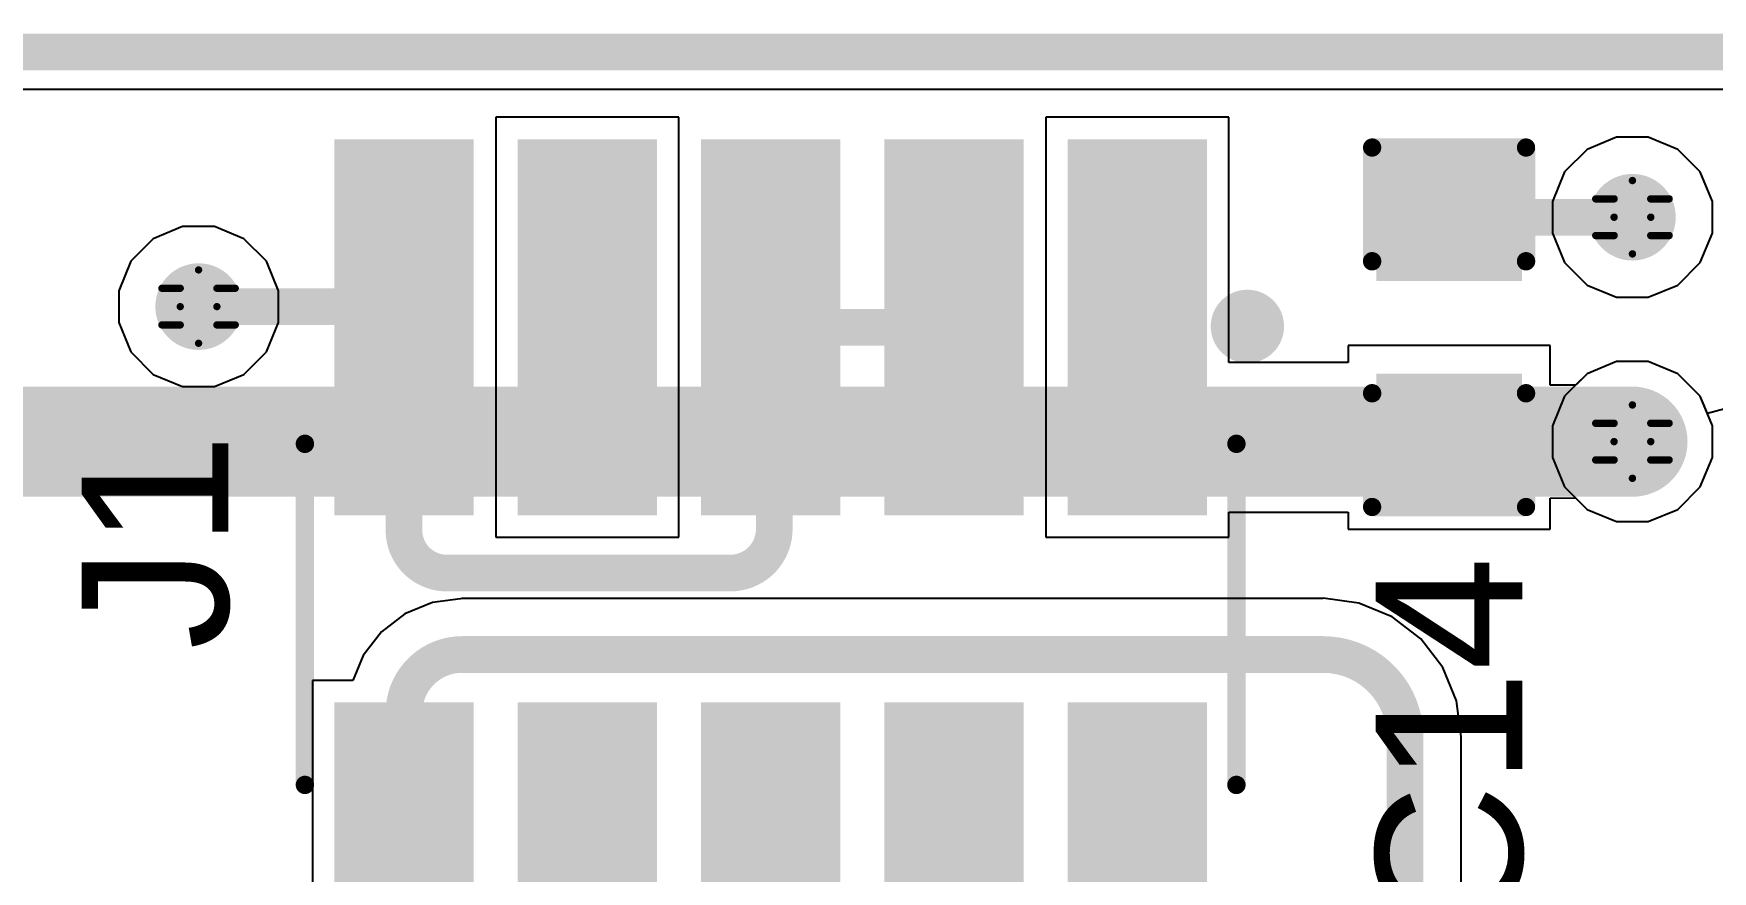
# Model space of a CAD drawing. Header units: inches. Extents: x 24 to 500, y 68 to 269.
# Drawn here: x 356.84 to 368.47, y 174.03 to 179.83 of the extents above; entities that cross this region are included whole.
import ezdxf

# ---------------------------------------------------------------- set-up
doc = ezdxf.new("R2010")
doc.units = ezdxf.units.IN
for name, color, linetype in [('Board Outline', 216, 'Continuous'), ('Bottom Layer', 5, 'Continuous'), ('Drill Drawing', 1, 'Continuous'), ('Layer 1', 16, 'Continuous'), ('Layer 2', 76, 'Continuous'), ('Top Layer', 1, 'Continuous'), ('Top Overlay', 2, 'Continuous'), ('Top Paste', 8, 'Continuous'), ('Top Solder', 216, 'Continuous'), ('Via Holes', 16, 'Continuous')]:
    doc.layers.add(name, color=color, linetype=linetype)
doc.styles.add('Arial', font='', dxfattribs={"height": 0.2})
doc.styles.get('Arial').set_extended_font_data('Arial')

# ---------------------------------------------------------------- blocks, each defined once
blk = doc.blocks.new('20021121_00010C4LF__188')
at = {"layer": 'Top Layer'}
for points in [[(-2.92, 3.15), (-2.16, 3.15), (-2.16, 0.75), (-2.92, 0.75)], [(-1.65, 3.15), (-0.89, 3.15), (-0.89, 0.75), (-1.65, 0.75)], [(-0.38, 3.15), (0.38, 3.15), (0.38, 0.75), (-0.38, 0.75)], [(0.89, 3.15), (1.65, 3.15), (1.65, 0.75), (0.89, 0.75)], [(2.16, 3.15), (2.92, 3.15), (2.92, 0.75), (2.16, 0.75)], [(-2.92, -0.75), (-2.16, -0.75), (-2.16, -3.15), (-2.92, -3.15)], [(-1.65, -0.75), (-0.89, -0.75), (-0.89, -3.15), (-1.65, -3.15)], [(-0.38, -0.75), (0.38, -0.75), (0.38, -3.15), (-0.38, -3.15)], [(0.89, -0.75), (1.65, -0.75), (1.65, -3.15), (0.89, -3.15)], [(2.16, -0.75), (2.92, -0.75), (2.92, -3.15), (2.16, -3.15)]]:
    blk.add_hatch(color=1, dxfattribs=at).paths.add_polyline_path(points)
at = {"layer": 'Top Paste'}
for points in [[(-2.92, 3.15), (-2.16, 3.15), (-2.16, 0.75), (-2.92, 0.75)], [(-1.65, 3.15), (-0.89, 3.15), (-0.89, 0.75), (-1.65, 0.75)], [(-0.38, 3.15), (0.38, 3.15), (0.38, 0.75), (-0.38, 0.75)], [(0.89, 3.15), (1.65, 3.15), (1.65, 0.75), (0.89, 0.75)], [(2.16, 3.15), (2.92, 3.15), (2.92, 0.75), (2.16, 0.75)], [(-2.92, -0.75), (-2.16, -0.75), (-2.16, -3.15), (-2.92, -3.15)], [(-1.65, -0.75), (-0.89, -0.75), (-0.89, -3.15), (-1.65, -3.15)], [(-0.38, -0.75), (0.38, -0.75), (0.38, -3.15), (-0.38, -3.15)], [(0.89, -0.75), (1.65, -0.75), (1.65, -3.15), (0.89, -3.15)], [(2.16, -0.75), (2.92, -0.75), (2.92, -3.15), (2.16, -3.15)]]:
    blk.add_hatch(color=8, dxfattribs=at).paths.add_polyline_path(points)
at = {"layer": 'Top Solder'}
for points in [[(-3.022, 3.252), (-2.058, 3.252), (-2.058, 0.648), (-3.022, 0.648)], [(-1.752, 3.252), (-0.788, 3.252), (-0.788, 0.648), (-1.752, 0.648)], [(-0.482, 3.252), (0.482, 3.252), (0.482, 0.648), (-0.482, 0.648)], [(0.788, 3.252), (1.752, 3.252), (1.752, 0.648), (0.788, 0.648)], [(2.058, 3.252), (3.022, 3.252), (3.022, 0.648), (2.058, 0.648)], [(-3.022, -0.648), (-2.058, -0.648), (-2.058, -3.252), (-3.022, -3.252)], [(-1.752, -0.648), (-0.788, -0.648), (-0.788, -3.252), (-1.752, -3.252)], [(-0.482, -0.648), (0.482, -0.648), (0.482, -3.252), (-0.482, -3.252)], [(0.788, -0.648), (1.752, -0.648), (1.752, -3.252), (0.788, -3.252)], [(2.058, -0.648), (3.022, -0.648), (3.022, -3.252), (2.058, -3.252)]]:
    blk.add_hatch(color=216, dxfattribs=at).paths.add_polyline_path(points)
at = {"layer": 'Top Overlay'}
for points in [[(-3.226, 1.219, 0.127, 0.127, 0), (-3.226, -1.143, 0.127, 0.127, 0)], [(3.226, 1.219, 0.127, 0.127, 0), (3.226, -1.143, 0.127, 0.127, 0)]]:
    blk.add_lwpolyline(points, format="xyseb", dxfattribs=at)
for points in [[(-3.258, 1.219, 0.0635, 0.0635, 1), (-3.194, 1.219, 0.0635, 0.0635, 1)], [(3.194, 1.219, 0.0635, 0.0635, 1), (3.258, 1.219, 0.0635, 0.0635, 1)], [(-3.258, -1.143, 0.0635, 0.0635, 1), (-3.194, -1.143, 0.0635, 0.0635, 1)], [(3.194, -1.143, 0.0635, 0.0635, 1), (3.258, -1.143, 0.0635, 0.0635, 1)], [(-3.175, -1.956, 0.254, 0.254, 1), (-3.429, -1.956, 0.254, 0.254, 1)], [(-3.493, -1.956, 0.127, 0.127, 1), (-3.365, -1.956, 0.127, 0.127, 1)], [(-3.239, -1.956, 0.127, 0.127, 1), (-3.111, -1.956, 0.127, 0.127, 1)]]:
    blk.add_lwpolyline(points, format="xyseb", close=True, dxfattribs=at)
blk = doc.blocks.new('C___0603_258')
at = {"layer": 'Top Layer'}
for points in [[(-0.381, 0.445), (-0.381, -0.445), (-1.143, -0.445), (-1.143, 0.445)], [(1.143, 0.445), (1.143, -0.445), (0.381, -0.445), (0.381, 0.445)]]:
    blk.add_hatch(color=1, dxfattribs=at).paths.add_polyline_path(points)
at = {"layer": 'Top Paste'}
for points in [[(-0.381, 0.445), (-0.381, -0.445), (-1.143, -0.445), (-1.143, 0.445)], [(1.143, 0.445), (1.143, -0.445), (0.381, -0.445), (0.381, 0.445)]]:
    blk.add_hatch(color=8, dxfattribs=at).paths.add_polyline_path(points)
at = {"layer": 'Top Solder'}
for points in [[(-0.321, 0.504), (-0.321, -0.504), (-1.203, -0.504), (-1.203, 0.504)], [(1.203, 0.504), (1.203, -0.504), (0.321, -0.504), (0.321, 0.504)]]:
    blk.add_hatch(color=216, dxfattribs=at).paths.add_polyline_path(points)
at = {"layer": 'Top Overlay'}
for points in [[(-1.245, 0.533, 0.127, 0.127, 0), (-1.245, -0.533, 0.127, 0.127, 0)], [(-1.245, 0.533, 0.127, 0.127, 0), (-0.457, 0.533, 0.127, 0.127, 0)], [(0.457, 0.533, 0.127, 0.127, 0), (1.245, 0.533, 0.127, 0.127, 0)], [(1.245, 0.533, 0.127, 0.127, 0), (1.245, -0.533, 0.127, 0.127, 0)], [(-1.245, -0.533, 0.127, 0.127, 0), (-0.457, -0.533, 0.127, 0.127, 0)], [(0.457, -0.533, 0.127, 0.127, 0), (1.245, -0.533, 0.127, 0.127, 0)]]:
    blk.add_lwpolyline(points, format="xyseb", dxfattribs=at)
for points in [[(-1.276, 0.533, 0.0635, 0.0635, 1), (-1.213, 0.533, 0.0635, 0.0635, 1)], [(-1.276, 0.533, 0.0635, 0.0635, 1), (-1.213, 0.533, 0.0635, 0.0635, 1)], [(-0.489, 0.533, 0.0635, 0.0635, 1), (-0.425, 0.533, 0.0635, 0.0635, 1)], [(0.425, 0.533, 0.0635, 0.0635, 1), (0.489, 0.533, 0.0635, 0.0635, 1)], [(1.213, 0.533, 0.0635, 0.0635, 1), (1.276, 0.533, 0.0635, 0.0635, 1)], [(1.213, 0.533, 0.0635, 0.0635, 1), (1.276, 0.533, 0.0635, 0.0635, 1)], [(-1.276, -0.533, 0.0635, 0.0635, 1), (-1.213, -0.533, 0.0635, 0.0635, 1)], [(-1.276, -0.533, 0.0635, 0.0635, 1), (-1.213, -0.533, 0.0635, 0.0635, 1)], [(-0.489, -0.533, 0.0635, 0.0635, 1), (-0.425, -0.533, 0.0635, 0.0635, 1)], [(0.425, -0.533, 0.0635, 0.0635, 1), (0.489, -0.533, 0.0635, 0.0635, 1)], [(1.213, -0.533, 0.0635, 0.0635, 1), (1.276, -0.533, 0.0635, 0.0635, 1)], [(1.213, -0.533, 0.0635, 0.0635, 1), (1.276, -0.533, 0.0635, 0.0635, 1)]]:
    blk.add_lwpolyline(points, format="xyseb", close=True, dxfattribs=at)

msp = doc.modelspace()

# ---------------------------------------------------------------- hatches: boundary and pattern name
at = {"layer": 'Bottom Layer'}
h = msp.add_hatch(color=5, dxfattribs=at)
edge = h.paths.add_edge_path()
edge.add_arc((367.919, 178.562), 0.3, 0, 360)
h = msp.add_hatch(color=5, dxfattribs=at)
edge = h.paths.add_edge_path()
edge.add_arc((357.988, 177.943), 0.3, 0, 360)
h = msp.add_hatch(color=5, dxfattribs=at)
edge = h.paths.add_edge_path()
edge.add_arc((367.919, 177.008), 0.3, 0, 360)
at = {"layer": 'Layer 1'}
h = msp.add_hatch(color=16, dxfattribs=at)
edge = h.paths.add_edge_path()
edge.add_arc((367.919, 178.562), 0.3, 0, 360)
h = msp.add_hatch(color=16, dxfattribs=at)
edge = h.paths.add_edge_path()
edge.add_arc((357.988, 177.943), 0.3, 0, 360)
h = msp.add_hatch(color=16, dxfattribs=at)
edge = h.paths.add_edge_path()
edge.add_arc((367.919, 177.008), 0.3, 0, 360)
at = {"layer": 'Layer 2'}
h = msp.add_hatch(color=76, dxfattribs=at)
edge = h.paths.add_edge_path()
edge.add_arc((367.919, 178.562), 0.3, 0, 360)
h = msp.add_hatch(color=76, dxfattribs=at)
edge = h.paths.add_edge_path()
edge.add_arc((357.988, 177.943), 0.3, 0, 360)
h = msp.add_hatch(color=76, dxfattribs=at)
edge = h.paths.add_edge_path()
edge.add_arc((367.919, 177.008), 0.3, 0, 360)
at = {"layer": 'Top Layer'}
h = msp.add_hatch(color=1, dxfattribs=at)
edge = h.paths.add_edge_path()
edge.add_arc((367.919, 178.562), 0.3, 0, 360)
h = msp.add_hatch(color=1, dxfattribs=at)
edge = h.paths.add_edge_path()
edge.add_arc((357.988, 177.943), 0.3, 0, 360)
h = msp.add_hatch(color=1, dxfattribs=at)
edge = h.paths.add_edge_path()
edge.add_arc((367.919, 177.008), 0.3, 0, 360)
at = {"layer": 'Via Holes'}
h = msp.add_hatch(color=7, dxfattribs=at)
edge = h.paths.add_edge_path()
edge.add_arc((367.919, 178.562), 0.15, 0, 360)
h = msp.add_hatch(color=7, dxfattribs=at)
edge = h.paths.add_edge_path()
edge.add_arc((357.988, 177.943), 0.15, 0, 360)
h = msp.add_hatch(color=7, dxfattribs=at)
edge = h.paths.add_edge_path()
edge.add_arc((367.919, 177.008), 0.15, 0, 360)

# ---------------------------------------------------------------- linework, layer by layer
at = {"layer": 'Board Outline'}
msp.add_lwpolyline([(251.07, 179.707, 0.254, 0.254, 0), (384.87, 179.707, 0.254, 0.254, 0)], format="xyseb", dxfattribs=at)
at = {"layer": 'Bottom Layer'}
for p, q in [((305.943, 179.448), (385.115, 179.448)), ((367.809, 179.116), (367.605, 179.032)), ((368.029, 179.116), (367.809, 179.116)), ((368.233, 179.032), (368.029, 179.116)), ((367.605, 179.032), (367.449, 178.876)), ((368.389, 178.876), (368.233, 179.032)), ((367.449, 178.876), (367.365, 178.672)), ((368.473, 178.672), (368.389, 178.876)), ((367.365, 178.672), (367.365, 178.452)), ((368.473, 178.452), (368.473, 178.672)), ((357.877, 178.497), (357.674, 178.413)), ((358.098, 178.497), (357.877, 178.497)), ((358.301, 178.413), (358.098, 178.497)), ((357.674, 178.413), (357.518, 178.257)), ((358.457, 178.257), (358.301, 178.413)), ((367.365, 178.452), (367.449, 178.248)), ((368.389, 178.248), (368.473, 178.452)), ((357.518, 178.257), (357.434, 178.053)), ((358.542, 178.053), (358.457, 178.257)), ((367.449, 178.248), (367.605, 178.092)), ((368.233, 178.092), (368.389, 178.248)), ((357.434, 178.053), (357.434, 177.833)), ((358.542, 177.833), (358.542, 178.053)), ((367.605, 178.092), (367.809, 178.008)), ((368.029, 178.008), (368.233, 178.092)), ((367.809, 178.008), (368.029, 178.008)), ((357.434, 177.833), (357.518, 177.629)), ((358.457, 177.629), (358.542, 177.833)), ((357.518, 177.629), (357.674, 177.474)), ((358.301, 177.474), (358.457, 177.629)), ((357.674, 177.474), (357.877, 177.389)), ((358.098, 177.389), (358.301, 177.474)), ((357.877, 177.389), (358.098, 177.389))]:
    msp.add_line(p, q, dxfattribs=at)
msp.add_lwpolyline([(342.93, 177.008, 0.762, 0.762, 0), (367.919, 177.008, 0.762, 0.762, 0)], format="xyseb", dxfattribs=at)
msp.add_lwpolyline([(367.728, 177.008, 0.381, 0.381, 1), (368.11, 177.008, 0.381, 0.381, 1)], format="xyseb", close=True, dxfattribs=at)
at = {"layer": 'Drill Drawing'}
for points in [[(367.792, 178.689, 0.0508, 0.0508, 0), (367.919, 178.816, 0.0508, 0.0508, 0)], [(367.919, 178.816, 0.0508, 0.0508, 0), (368.046, 178.689, 0.0508, 0.0508, 0)], [(367.665, 178.689, 0.0508, 0.0508, 0), (367.792, 178.562, 0.0508, 0.0508, 0)], [(367.665, 178.689, 0.0508, 0.0508, 0), (367.792, 178.689, 0.0508, 0.0508, 0)], [(368.046, 178.689, 0.0508, 0.0508, 0), (368.173, 178.689, 0.0508, 0.0508, 0)], [(368.046, 178.562, 0.0508, 0.0508, 0), (368.173, 178.689, 0.0508, 0.0508, 0)], [(367.665, 178.435, 0.0508, 0.0508, 0), (367.792, 178.562, 0.0508, 0.0508, 0)], [(368.046, 178.562, 0.0508, 0.0508, 0), (368.173, 178.435, 0.0508, 0.0508, 0)], [(367.665, 178.435, 0.0508, 0.0508, 0), (367.792, 178.435, 0.0508, 0.0508, 0)], [(367.792, 178.435, 0.0508, 0.0508, 0), (367.919, 178.308, 0.0508, 0.0508, 0)], [(367.919, 178.308, 0.0508, 0.0508, 0), (368.046, 178.435, 0.0508, 0.0508, 0)], [(368.046, 178.435, 0.0508, 0.0508, 0), (368.173, 178.435, 0.0508, 0.0508, 0)], [(357.861, 178.07, 0.0508, 0.0508, 0), (357.988, 178.197, 0.0508, 0.0508, 0)], [(357.988, 178.197, 0.0508, 0.0508, 0), (358.115, 178.07, 0.0508, 0.0508, 0)], [(357.734, 178.07, 0.0508, 0.0508, 0), (357.861, 177.943, 0.0508, 0.0508, 0)], [(357.734, 178.07, 0.0508, 0.0508, 0), (357.861, 178.07, 0.0508, 0.0508, 0)], [(358.115, 178.07, 0.0508, 0.0508, 0), (358.242, 178.07, 0.0508, 0.0508, 0)], [(358.115, 177.943, 0.0508, 0.0508, 0), (358.242, 178.07, 0.0508, 0.0508, 0)], [(357.734, 177.816, 0.0508, 0.0508, 0), (357.861, 177.943, 0.0508, 0.0508, 0)], [(358.115, 177.943, 0.0508, 0.0508, 0), (358.242, 177.816, 0.0508, 0.0508, 0)], [(357.734, 177.816, 0.0508, 0.0508, 0), (357.861, 177.816, 0.0508, 0.0508, 0)], [(357.861, 177.816, 0.0508, 0.0508, 0), (357.988, 177.689, 0.0508, 0.0508, 0)], [(357.988, 177.689, 0.0508, 0.0508, 0), (358.115, 177.816, 0.0508, 0.0508, 0)], [(358.115, 177.816, 0.0508, 0.0508, 0), (358.242, 177.816, 0.0508, 0.0508, 0)], [(367.792, 177.135, 0.0508, 0.0508, 0), (367.919, 177.262, 0.0508, 0.0508, 0)], [(367.919, 177.262, 0.0508, 0.0508, 0), (368.046, 177.135, 0.0508, 0.0508, 0)], [(367.665, 177.135, 0.0508, 0.0508, 0), (367.792, 177.008, 0.0508, 0.0508, 0)], [(367.665, 177.135, 0.0508, 0.0508, 0), (367.792, 177.135, 0.0508, 0.0508, 0)], [(368.046, 177.135, 0.0508, 0.0508, 0), (368.173, 177.135, 0.0508, 0.0508, 0)], [(368.046, 177.008, 0.0508, 0.0508, 0), (368.173, 177.135, 0.0508, 0.0508, 0)], [(367.665, 176.881, 0.0508, 0.0508, 0), (367.792, 177.008, 0.0508, 0.0508, 0)], [(368.046, 177.008, 0.0508, 0.0508, 0), (368.173, 176.881, 0.0508, 0.0508, 0)], [(367.665, 176.881, 0.0508, 0.0508, 0), (367.792, 176.881, 0.0508, 0.0508, 0)], [(367.792, 176.881, 0.0508, 0.0508, 0), (367.919, 176.754, 0.0508, 0.0508, 0)], [(367.919, 176.754, 0.0508, 0.0508, 0), (368.046, 176.881, 0.0508, 0.0508, 0)], [(368.046, 176.881, 0.0508, 0.0508, 0), (368.173, 176.881, 0.0508, 0.0508, 0)]]:
    msp.add_lwpolyline(points, format="xyseb", dxfattribs=at)
for points in [[(367.906, 178.816, 0.0254, 0.0254, 1), (367.932, 178.816, 0.0254, 0.0254, 1)], [(367.906, 178.816, 0.0254, 0.0254, 1), (367.932, 178.816, 0.0254, 0.0254, 1)], [(367.652, 178.689, 0.0254, 0.0254, 1), (367.678, 178.689, 0.0254, 0.0254, 1)], [(367.652, 178.689, 0.0254, 0.0254, 1), (367.678, 178.689, 0.0254, 0.0254, 1)], [(367.779, 178.689, 0.0254, 0.0254, 1), (367.805, 178.689, 0.0254, 0.0254, 1)], [(367.779, 178.689, 0.0254, 0.0254, 1), (367.805, 178.689, 0.0254, 0.0254, 1)], [(368.033, 178.689, 0.0254, 0.0254, 1), (368.059, 178.689, 0.0254, 0.0254, 1)], [(368.033, 178.689, 0.0254, 0.0254, 1), (368.059, 178.689, 0.0254, 0.0254, 1)], [(368.16, 178.689, 0.0254, 0.0254, 1), (368.186, 178.689, 0.0254, 0.0254, 1)], [(368.16, 178.689, 0.0254, 0.0254, 1), (368.186, 178.689, 0.0254, 0.0254, 1)], [(367.779, 178.562, 0.0254, 0.0254, 1), (367.805, 178.562, 0.0254, 0.0254, 1)], [(367.779, 178.562, 0.0254, 0.0254, 1), (367.805, 178.562, 0.0254, 0.0254, 1)], [(368.033, 178.562, 0.0254, 0.0254, 1), (368.059, 178.562, 0.0254, 0.0254, 1)], [(368.033, 178.562, 0.0254, 0.0254, 1), (368.059, 178.562, 0.0254, 0.0254, 1)], [(367.652, 178.435, 0.0254, 0.0254, 1), (367.678, 178.435, 0.0254, 0.0254, 1)], [(367.652, 178.435, 0.0254, 0.0254, 1), (367.678, 178.435, 0.0254, 0.0254, 1)], [(367.779, 178.435, 0.0254, 0.0254, 1), (367.805, 178.435, 0.0254, 0.0254, 1)], [(367.779, 178.435, 0.0254, 0.0254, 1), (367.805, 178.435, 0.0254, 0.0254, 1)], [(368.033, 178.435, 0.0254, 0.0254, 1), (368.059, 178.435, 0.0254, 0.0254, 1)], [(368.033, 178.435, 0.0254, 0.0254, 1), (368.059, 178.435, 0.0254, 0.0254, 1)], [(368.16, 178.435, 0.0254, 0.0254, 1), (368.186, 178.435, 0.0254, 0.0254, 1)], [(368.16, 178.435, 0.0254, 0.0254, 1), (368.186, 178.435, 0.0254, 0.0254, 1)], [(367.906, 178.308, 0.0254, 0.0254, 1), (367.932, 178.308, 0.0254, 0.0254, 1)], [(367.906, 178.308, 0.0254, 0.0254, 1), (367.932, 178.308, 0.0254, 0.0254, 1)], [(357.975, 178.197, 0.0254, 0.0254, 1), (358, 178.197, 0.0254, 0.0254, 1)], [(357.975, 178.197, 0.0254, 0.0254, 1), (358, 178.197, 0.0254, 0.0254, 1)], [(357.721, 178.07, 0.0254, 0.0254, 1), (357.746, 178.07, 0.0254, 0.0254, 1)], [(357.721, 178.07, 0.0254, 0.0254, 1), (357.746, 178.07, 0.0254, 0.0254, 1)], [(357.848, 178.07, 0.0254, 0.0254, 1), (357.873, 178.07, 0.0254, 0.0254, 1)], [(357.848, 178.07, 0.0254, 0.0254, 1), (357.873, 178.07, 0.0254, 0.0254, 1)], [(358.102, 178.07, 0.0254, 0.0254, 1), (358.127, 178.07, 0.0254, 0.0254, 1)], [(358.102, 178.07, 0.0254, 0.0254, 1), (358.127, 178.07, 0.0254, 0.0254, 1)], [(358.229, 178.07, 0.0254, 0.0254, 1), (358.254, 178.07, 0.0254, 0.0254, 1)], [(358.229, 178.07, 0.0254, 0.0254, 1), (358.254, 178.07, 0.0254, 0.0254, 1)], [(357.848, 177.943, 0.0254, 0.0254, 1), (357.873, 177.943, 0.0254, 0.0254, 1)], [(357.848, 177.943, 0.0254, 0.0254, 1), (357.873, 177.943, 0.0254, 0.0254, 1)], [(358.102, 177.943, 0.0254, 0.0254, 1), (358.127, 177.943, 0.0254, 0.0254, 1)], [(358.102, 177.943, 0.0254, 0.0254, 1), (358.127, 177.943, 0.0254, 0.0254, 1)], [(357.721, 177.816, 0.0254, 0.0254, 1), (357.746, 177.816, 0.0254, 0.0254, 1)], [(357.721, 177.816, 0.0254, 0.0254, 1), (357.746, 177.816, 0.0254, 0.0254, 1)], [(357.848, 177.816, 0.0254, 0.0254, 1), (357.873, 177.816, 0.0254, 0.0254, 1)], [(357.848, 177.816, 0.0254, 0.0254, 1), (357.873, 177.816, 0.0254, 0.0254, 1)], [(358.102, 177.816, 0.0254, 0.0254, 1), (358.127, 177.816, 0.0254, 0.0254, 1)], [(358.102, 177.816, 0.0254, 0.0254, 1), (358.127, 177.816, 0.0254, 0.0254, 1)], [(358.229, 177.816, 0.0254, 0.0254, 1), (358.254, 177.816, 0.0254, 0.0254, 1)], [(358.229, 177.816, 0.0254, 0.0254, 1), (358.254, 177.816, 0.0254, 0.0254, 1)], [(357.975, 177.689, 0.0254, 0.0254, 1), (358, 177.689, 0.0254, 0.0254, 1)], [(357.975, 177.689, 0.0254, 0.0254, 1), (358, 177.689, 0.0254, 0.0254, 1)], [(367.906, 177.262, 0.0254, 0.0254, 1), (367.932, 177.262, 0.0254, 0.0254, 1)], [(367.906, 177.262, 0.0254, 0.0254, 1), (367.932, 177.262, 0.0254, 0.0254, 1)], [(367.652, 177.135, 0.0254, 0.0254, 1), (367.678, 177.135, 0.0254, 0.0254, 1)], [(367.652, 177.135, 0.0254, 0.0254, 1), (367.678, 177.135, 0.0254, 0.0254, 1)], [(367.779, 177.135, 0.0254, 0.0254, 1), (367.805, 177.135, 0.0254, 0.0254, 1)], [(367.779, 177.135, 0.0254, 0.0254, 1), (367.805, 177.135, 0.0254, 0.0254, 1)], [(368.033, 177.135, 0.0254, 0.0254, 1), (368.059, 177.135, 0.0254, 0.0254, 1)], [(368.033, 177.135, 0.0254, 0.0254, 1), (368.059, 177.135, 0.0254, 0.0254, 1)], [(368.16, 177.135, 0.0254, 0.0254, 1), (368.186, 177.135, 0.0254, 0.0254, 1)], [(368.16, 177.135, 0.0254, 0.0254, 1), (368.186, 177.135, 0.0254, 0.0254, 1)], [(367.779, 177.008, 0.0254, 0.0254, 1), (367.805, 177.008, 0.0254, 0.0254, 1)], [(367.779, 177.008, 0.0254, 0.0254, 1), (367.805, 177.008, 0.0254, 0.0254, 1)], [(368.033, 177.008, 0.0254, 0.0254, 1), (368.059, 177.008, 0.0254, 0.0254, 1)], [(368.033, 177.008, 0.0254, 0.0254, 1), (368.059, 177.008, 0.0254, 0.0254, 1)], [(367.652, 176.881, 0.0254, 0.0254, 1), (367.678, 176.881, 0.0254, 0.0254, 1)], [(367.652, 176.881, 0.0254, 0.0254, 1), (367.678, 176.881, 0.0254, 0.0254, 1)], [(367.779, 176.881, 0.0254, 0.0254, 1), (367.805, 176.881, 0.0254, 0.0254, 1)], [(367.779, 176.881, 0.0254, 0.0254, 1), (367.805, 176.881, 0.0254, 0.0254, 1)], [(368.033, 176.881, 0.0254, 0.0254, 1), (368.059, 176.881, 0.0254, 0.0254, 1)], [(368.033, 176.881, 0.0254, 0.0254, 1), (368.059, 176.881, 0.0254, 0.0254, 1)], [(368.16, 176.881, 0.0254, 0.0254, 1), (368.186, 176.881, 0.0254, 0.0254, 1)], [(368.16, 176.881, 0.0254, 0.0254, 1), (368.186, 176.881, 0.0254, 0.0254, 1)], [(367.906, 176.754, 0.0254, 0.0254, 1), (367.932, 176.754, 0.0254, 0.0254, 1)], [(367.906, 176.754, 0.0254, 0.0254, 1), (367.932, 176.754, 0.0254, 0.0254, 1)]]:
    msp.add_lwpolyline(points, format="xyseb", close=True, dxfattribs=at)
at = {"layer": 'Layer 1'}
for p, q in [((250.824, 179.448), (385.115, 179.448)), ((367.605, 177.478), (367.449, 177.322)), ((367.809, 177.562), (367.605, 177.478)), ((368.029, 177.562), (367.809, 177.562)), ((368.233, 177.478), (368.029, 177.562)), ((368.389, 177.322), (368.233, 177.478)), ((367.449, 177.322), (367.365, 177.118)), ((368.473, 177.118), (368.389, 177.322)), ((367.365, 177.118), (367.365, 176.898)), ((368.473, 176.898), (368.473, 177.118)), ((367.365, 176.898), (367.449, 176.694)), ((368.389, 176.694), (368.473, 176.898)), ((367.449, 176.694), (367.605, 176.539)), ((368.233, 176.539), (368.389, 176.694)), ((367.605, 176.539), (367.809, 176.454)), ((368.029, 176.454), (368.233, 176.539)), ((367.809, 176.454), (368.029, 176.454))]:
    msp.add_line(p, q, dxfattribs=at)
at = {"layer": 'Layer 2'}
for p, q in [((334.29, 179.448), (372.491, 179.448)), ((367.809, 179.116), (367.605, 179.032)), ((368.029, 179.116), (367.809, 179.116)), ((368.233, 179.032), (368.029, 179.116)), ((367.605, 179.032), (367.449, 178.876)), ((368.389, 178.876), (368.233, 179.032)), ((367.449, 178.876), (367.365, 178.672)), ((368.473, 178.672), (368.389, 178.876)), ((367.365, 178.672), (367.365, 178.452)), ((368.473, 178.452), (368.473, 178.672)), ((357.877, 178.497), (357.674, 178.413)), ((358.098, 178.497), (357.877, 178.497)), ((358.301, 178.413), (358.098, 178.497)), ((357.674, 178.413), (357.518, 178.257)), ((358.457, 178.257), (358.301, 178.413)), ((367.365, 178.452), (367.449, 178.248)), ((368.389, 178.248), (368.473, 178.452)), ((357.518, 178.257), (357.434, 178.053)), ((358.542, 178.053), (358.457, 178.257)), ((367.449, 178.248), (367.605, 178.092)), ((368.233, 178.092), (368.389, 178.248)), ((357.434, 178.053), (357.434, 177.833)), ((358.542, 177.833), (358.542, 178.053)), ((367.605, 178.092), (367.809, 178.008)), ((368.029, 178.008), (368.233, 178.092)), ((367.809, 178.008), (368.029, 178.008)), ((357.434, 177.833), (357.518, 177.629)), ((358.457, 177.629), (358.542, 177.833)), ((357.518, 177.629), (357.674, 177.474)), ((358.301, 177.474), (358.457, 177.629)), ((357.674, 177.474), (357.877, 177.389)), ((358.098, 177.389), (358.301, 177.474)), ((367.605, 177.478), (367.449, 177.322)), ((367.809, 177.562), (367.605, 177.478)), ((368.029, 177.562), (367.809, 177.562)), ((368.233, 177.478), (368.029, 177.562)), ((368.389, 177.322), (368.233, 177.478)), ((357.877, 177.389), (358.098, 177.389)), ((367.449, 177.322), (367.365, 177.118)), ((368.415, 177.259), (368.389, 177.322)), ((368.438, 177.204), (368.415, 177.259)), ((368.679, 177.268), (368.438, 177.204)), ((367.365, 177.118), (367.365, 176.898)), ((368.473, 176.898), (368.473, 177.016)), ((367.365, 176.898), (367.449, 176.694)), ((368.389, 176.694), (368.473, 176.898)), ((367.449, 176.694), (367.605, 176.539)), ((368.233, 176.539), (368.389, 176.694)), ((367.605, 176.539), (367.809, 176.454)), ((368.029, 176.454), (368.233, 176.539)), ((367.809, 176.454), (368.029, 176.454))]:
    msp.add_line(p, q, dxfattribs=at)
at = {"layer": 'Top Layer'}
for p, q in [((250.824, 179.448), (385.115, 179.448)), ((361.314, 179.254), (360.046, 179.254)), ((360.046, 179.254), (360.046, 176.346)), ((361.314, 176.346), (361.314, 179.254)), ((365.124, 179.254), (363.856, 179.254)), ((363.856, 179.254), (363.856, 176.346)), ((365.124, 177.556), (365.124, 179.254)), ((367.348, 177.673), (365.95, 177.673)), ((365.95, 177.673), (365.95, 177.556)), ((367.348, 177.4), (367.348, 177.673)), ((365.95, 177.556), (365.124, 177.556)), ((367.605, 177.478), (367.525, 177.398)), ((367.809, 177.562), (367.605, 177.478)), ((368.029, 177.562), (367.809, 177.562)), ((368.233, 177.478), (368.029, 177.562)), ((368.389, 177.322), (368.233, 177.478)), ((367.525, 177.398), (367.348, 177.4)), ((368.473, 177.118), (368.389, 177.322)), ((368.473, 176.898), (368.473, 177.118)), ((368.389, 176.694), (368.473, 176.898)), ((368.233, 176.539), (368.389, 176.694)), ((365.124, 176.346), (365.124, 176.52)), ((365.124, 176.52), (365.95, 176.52)), ((365.95, 176.52), (365.95, 176.403)), ((367.348, 176.617), (367.525, 176.618)), ((367.348, 176.403), (367.348, 176.617)), ((367.525, 176.618), (367.605, 176.539)), ((367.605, 176.539), (367.809, 176.454)), ((368.029, 176.454), (368.233, 176.539)), ((365.95, 176.403), (367.348, 176.403)), ((367.809, 176.454), (368.029, 176.454)), ((360.046, 176.346), (361.314, 176.346)), ((363.856, 176.346), (365.124, 176.346)), ((359.608, 175.894), (359.417, 175.816)), ((359.802, 175.92), (359.608, 175.894)), ((359.812, 175.922), (359.802, 175.92)), ((365.777, 175.922), (359.812, 175.922)), ((366.024, 175.89), (365.777, 175.923)), ((365.777, 175.923), (365.777, 175.922)), ((366.255, 175.795), (366.024, 175.89)), ((359.417, 175.816), (359.254, 175.69)), ((366.453, 175.643), (366.255, 175.795)), ((359.254, 175.69), (359.128, 175.526)), ((366.605, 175.444), (366.453, 175.643)), ((359.128, 175.526), (359.057, 175.354)), ((366.701, 175.214), (366.605, 175.444)), ((359.057, 175.354), (358.776, 175.354)), ((358.776, 175.354), (358.776, 172.446)), ((366.733, 174.966), (366.701, 175.214)), ((366.733, 160.085), (366.733, 174.966)), ((366.733, 174.966), (366.733, 174.966))]:
    msp.add_line(p, q, dxfattribs=at)
for points in [[(366.649, 178.562, 0.254, 0.254, 0), (367.919, 178.562, 0.254, 0.254, 0)], [(357.988, 177.943, 0.254, 0.254, 0), (359.267, 177.943, 0.254, 0.254, 0)], [(359.267, 177.943, 0.254, 0.254, 0), (359.41, 177.8, 0.254, 0.254, 0)], [(359.41, 176.394, 0.254, 0.254, 0), (359.41, 177.8, 0.254, 0.254, 0)], [(361.95, 177.8, 0.254, 0.254, 0), (363.22, 177.8, 0.254, 0.254, 0)], [(361.95, 177.8, 0.254, 0.254, -0.414214), (361.975, 177.775, 0.254, 0.254, 0)], [(364.49, 177.8, 0.254, 0.254, 0), (364.743, 177.038, 0.254, 0.254, 0)], [(361.975, 176.403, 0.254, 0.254, 0), (361.975, 177.775, 0.254, 0.254, 0)], [(364.743, 177.038, 0.508, 0.508, 0), (366.649, 177.038, 0.508, 0.508, 0)], [(366.679, 177.008, 0.254, 0.254, -0.414214), (366.649, 177.038, 0.254, 0.254, 0)], [(366.679, 177.008, 0.254, 0.254, 0), (367.919, 177.008, 0.254, 0.254, 0)], [(359.706, 176.098, 0.254, 0.254, -0.414214), (359.41, 176.394, 0.254, 0.254, 0)], [(361.975, 176.403, 0.254, 0.254, -0.414214), (361.671, 176.098, 0.254, 0.254, 0)], [(359.706, 176.098, 0.254, 0.254, 0), (361.671, 176.098, 0.254, 0.254, 0)], [(359.41, 175.131, 0.254, 0.254, -0.414214), (359.812, 175.534, 0.254, 0.254, 0)], [(359.812, 175.534, 0.254, 0.254, 0), (365.777, 175.534, 0.254, 0.254, 0)], [(365.777, 175.534, 0.254, 0.254, -0.414214), (366.344, 174.966, 0.254, 0.254, 0)], [(359.41, 173.9, 0.254, 0.254, 0), (359.41, 175.131, 0.254, 0.254, 0)], [(366.344, 159.69, 0.254, 0.254, 0), (366.344, 174.966, 0.254, 0.254, 0)]]:
    msp.add_lwpolyline(points, format="xyseb", dxfattribs=at)
for points in [[(366.586, 178.562, 0.127, 0.127, 1), (366.712, 178.562, 0.127, 0.127, 1)], [(367.855, 178.562, 0.127, 0.127, 1), (367.983, 178.562, 0.127, 0.127, 1)], [(357.924, 177.943, 0.127, 0.127, 1), (358.051, 177.943, 0.127, 0.127, 1)], [(359.203, 177.943, 0.127, 0.127, 1), (359.33, 177.943, 0.127, 0.127, 1)], [(359.203, 177.943, 0.127, 0.127, 1), (359.33, 177.943, 0.127, 0.127, 1)], [(359.346, 177.8, 0.127, 0.127, 1), (359.474, 177.8, 0.127, 0.127, 1)], [(359.346, 177.8, 0.127, 0.127, 1), (359.474, 177.8, 0.127, 0.127, 1)], [(361.887, 177.8, 0.127, 0.127, 1), (362.014, 177.8, 0.127, 0.127, 1)], [(361.887, 177.8, 0.127, 0.127, 1), (362.014, 177.8, 0.127, 0.127, 1)], [(363.156, 177.8, 0.127, 0.127, 1), (363.284, 177.8, 0.127, 0.127, 1)], [(364.426, 177.8, 0.127, 0.127, 1), (364.553, 177.8, 0.127, 0.127, 1)], [(361.912, 177.775, 0.127, 0.127, 1), (362.039, 177.775, 0.127, 0.127, 1)], [(361.912, 177.775, 0.127, 0.127, 1), (362.039, 177.775, 0.127, 0.127, 1)], [(364.616, 177.038, 0.254, 0.254, 1), (364.87, 177.038, 0.254, 0.254, 1)], [(366.522, 177.038, 0.254, 0.254, 1), (366.776, 177.038, 0.254, 0.254, 1)], [(364.679, 177.038, 0.127, 0.127, 1), (364.806, 177.038, 0.127, 0.127, 1)], [(366.586, 177.038, 0.127, 0.127, 1), (366.712, 177.038, 0.127, 0.127, 1)], [(366.615, 177.008, 0.127, 0.127, 1), (366.742, 177.008, 0.127, 0.127, 1)], [(366.615, 177.008, 0.127, 0.127, 1), (366.742, 177.008, 0.127, 0.127, 1)], [(367.855, 177.008, 0.127, 0.127, 1), (367.983, 177.008, 0.127, 0.127, 1)], [(359.346, 176.394, 0.127, 0.127, 1), (359.474, 176.394, 0.127, 0.127, 1)], [(359.346, 176.394, 0.127, 0.127, 1), (359.474, 176.394, 0.127, 0.127, 1)], [(361.912, 176.403, 0.127, 0.127, 1), (362.039, 176.403, 0.127, 0.127, 1)], [(361.912, 176.403, 0.127, 0.127, 1), (362.039, 176.403, 0.127, 0.127, 1)], [(359.642, 176.098, 0.127, 0.127, 1), (359.769, 176.098, 0.127, 0.127, 1)], [(359.642, 176.098, 0.127, 0.127, 1), (359.769, 176.098, 0.127, 0.127, 1)], [(361.607, 176.098, 0.127, 0.127, 1), (361.734, 176.098, 0.127, 0.127, 1)], [(361.607, 176.098, 0.127, 0.127, 1), (361.734, 176.098, 0.127, 0.127, 1)], [(359.749, 175.534, 0.127, 0.127, 1), (359.876, 175.534, 0.127, 0.127, 1)], [(359.749, 175.534, 0.127, 0.127, 1), (359.876, 175.534, 0.127, 0.127, 1)], [(365.713, 175.534, 0.127, 0.127, 1), (365.84, 175.534, 0.127, 0.127, 1)], [(365.713, 175.534, 0.127, 0.127, 1), (365.84, 175.534, 0.127, 0.127, 1)], [(359.346, 175.131, 0.127, 0.127, 1), (359.474, 175.131, 0.127, 0.127, 1)], [(359.346, 175.131, 0.127, 0.127, 1), (359.474, 175.131, 0.127, 0.127, 1)], [(366.281, 174.966, 0.127, 0.127, 1), (366.408, 174.966, 0.127, 0.127, 1)], [(366.281, 174.966, 0.127, 0.127, 1), (366.408, 174.966, 0.127, 0.127, 1)]]:
    msp.add_lwpolyline(points, format="xyseb", close=True, dxfattribs=at)

# ---------------------------------------------------------------- block references
for name, p, rotation in [('20021121_00010C4LF__188', (361.95, 175.85), 180), ('C___0603_258', (366.649, 177.8), 90)]:
    msp.add_blockref(name, p, dxfattribs=dict(rotation=rotation))

# ---------------------------------------------------------------- texts
at = {"layer": 'Top Overlay', "style": 'Arial'}
for s, p in [('J1', (358.194, 175.567)), ('C14', (367.157, 173.609))]:
    msp.add_text(s, height=1.016, rotation=90, dxfattribs=at).set_placement(p)

doc.saveas('drawing.dxf')
